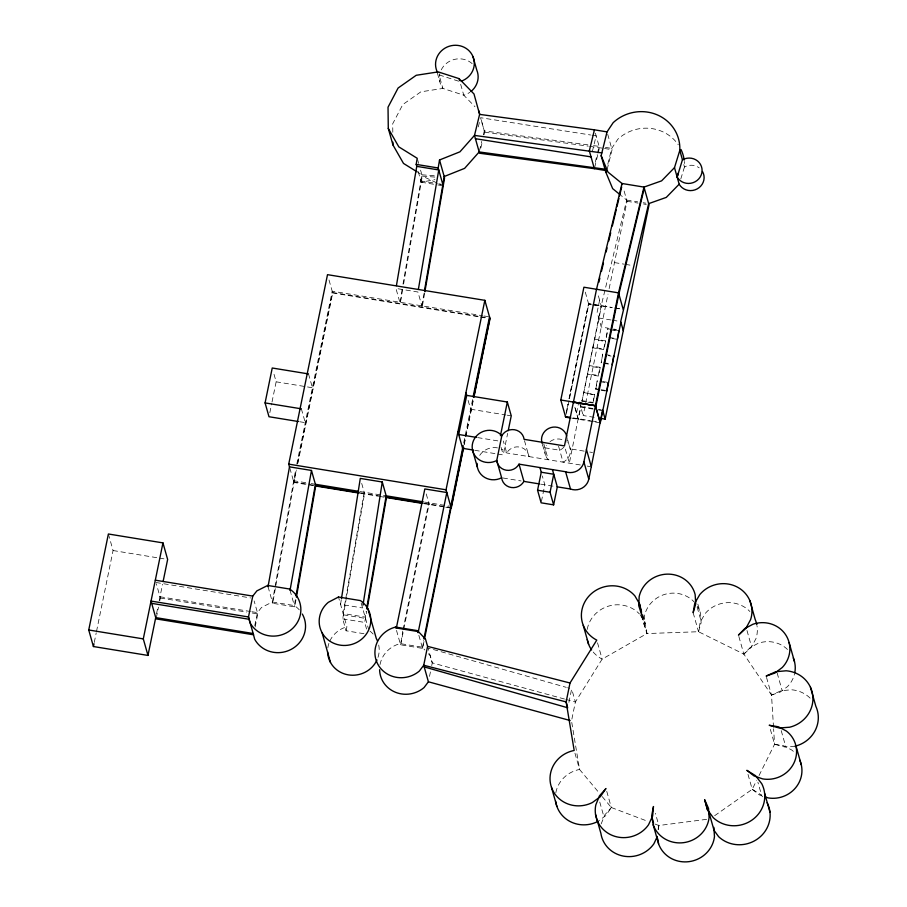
<?xml version="1.0" encoding="UTF-8"?>
<svg xmlns="http://www.w3.org/2000/svg" width="907" height="907" viewBox="0 0 907 907"><rect width="100%" height="100%" fill="white"/><g stroke="black" fill="none" stroke-linecap="round" stroke-linejoin="round"><path stroke-width="0.68" stroke-dasharray="4.54 3.4" d="M773.524 727.391L771.517 695.057L743.842 654.106L698.515 631.726L646.952 633.551L644.14 624.798L644.548 615.57A28.786 27.369 -15.8 0 1 665.466 594.176A28.786 27.369 -15.8 0 1 694.297 602.078M658.482 829.588L658.845 825.506L655.387 813.296M341.213 600.162L340.567 604.368L362.562 607.951M403.604 284.004L422.265 176.128L420.1 168.475M254.765 625.683L257.441 612.633L261.567 607.407L272.372 601.999L295.659 469.622M295.931 599.901L294.718 606.862L272.735 603.28L296.306 469.509M299.299 609.867A27.006 25.668 -15.8 0 0 294.356 605.581L295.569 598.609M364.195 492.229L343.163 613.54L365.158 617.123L366.122 611.545M363.956 633.698L346.089 630.784L342.71 618.846L364.557 493.521M402.028 289.696L400.214 303.528L402.629 289.582M402.991 284.118L420.882 180.924M366.575 629.061L364.693 622.429L366.723 611.443M421.846 305.829L424.261 291.884M424.623 293.176L422.209 307.11L421.687 306.725M693.141 612.724L698.515 631.726L700.193 622.123L705.158 613.563A29.523 28.06 -15.8 0 1 749.896 611.511M581.33 402.946L569.347 463.171L564.834 447.242M658.085 829.44L658.845 825.506L707.335 819.248M423.988 641.498L422.594 648.392L400.611 644.809L402.753 631.17M403.025 629.798L428.739 502.761L429.113 503.963L403.683 629.628M400.611 644.809L403.4 631.011M422.594 648.392L423.614 640.285M94.26 642.417L96.233 632.814M96.505 631.442L113.069 550.538L108.749 535.277M156.526 613.699L157.863 607.18M159.19 600.649L162.546 584.312M156.355 617.588L158.487 607.157M159.825 600.627L160.358 598.019L156.333 583.791M269.821 412.708L271.749 403.309M272.021 401.96L276.147 381.813L273.302 371.768M255.128 626.964L257.803 613.914L254.141 600.978M296.793 464.101L332.189 291.204L482.615 315.749M297.428 463.987L332.54 292.473L487.116 317.688M313.142 485.585L293.902 482.456L296.442 470.019M297.859 463.114L332.688 292.972L328.946 279.753M421.823 174.79L435.836 175.89M420.655 180.89L421.891 174.836L418.388 172.659M346.089 630.784L346.905 626.771L338.833 598.235M463.715 442.922L472.864 398.184M464.067 444.192L473.511 398.071M464.214 444.691L465.597 437.956M465.869 436.607L473.647 398.581M429.51 676.395L430.621 670.999M431.721 665.591L432.276 662.892L428.059 648.006L566.251 687.347M497.818 454.067L503.238 454.951L507.659 433.376M541.411 501.435L544.824 484.814L542.318 475.994M566.229 412.504L567.918 404.239M569.052 398.729L588.507 303.664L612.225 307.53L588.586 303.766L569.154 398.683M565.775 415.191L568.031 404.182M566.512 413.059L588.756 304.389L584.981 291.034M576.523 412.968L578.734 402.175M599.606 300.172L597.123 312.325L601.284 327.042L608.155 328.164M594.652 394.862L583.484 392.459L594.652 394.862L592.974 403.014L581.988 401.223L601.228 305.738L626.669 200.05L621.284 195.663M581.988 401.223L601.386 306.441L597.554 292.927M594.164 417.333L583.167 415.531L608.019 294.129M609.141 288.641L627.032 201.297L623.744 189.688M592.974 403.014L594.482 394.25M599.878 390.101L595.582 388.808L597.248 380.645L601.375 381.325M598.314 375.464L599.981 367.312L588.994 365.521L589.165 366.133L600.162 367.925L598.495 376.088L587.498 374.285L587.317 373.673L598.314 375.464L598.495 376.088M603.733 349.002L605.4 340.851L594.402 339.059L594.584 339.683L605.581 341.474L603.903 349.626L592.917 347.835L592.736 347.211L603.733 349.002L603.903 349.626M611.987 329.468L607.871 328.799L606.205 336.95L610.502 338.243M595.763 389.42L597.248 380.645M606.375 337.574L607.871 328.799M568.904 702.381L571.671 688.889L567.601 687.733M478.306 126.889L479.905 120.325M479.497 150.63L481.73 141.435M483.329 134.871L484.395 130.506M480.823 147.977L482.411 141.413M484.009 134.837L484.655 132.207L480.54 117.695L590.582 134.996M592.316 151.639L596.148 135.869L591.976 135.211M595.287 162.138L597.203 154.258M597.52 152.943L599.119 146.367L593.518 145.619M594.697 167.376L597.894 154.235M598.212 152.92L599.493 147.66L594.436 129.826M607.781 164.178L611.715 148.419L617.848 139.213A39.67 37.709 -15.8 0 1 678.289 144.78M607.168 169.405L612.078 149.723L607.032 131.878M698.515 631.726L701.122 622.78L700.521 613.586L697.064 601.375M680.806 178.894L684.479 166.956A39.67 37.709 -15.8 0 0 684.354 161.48M601.194 823.862L604.81 814.883L611.329 807.525L606.726 791.244M714.659 815.688L752.22 789.317L756.563 780.553M759.046 775.553L774.567 744.262L773.603 728.797M602.259 796.641L611.329 807.525L605.785 815.62L597.77 821.515M738.854 636.465L743.842 654.106L750.202 647.519L758.399 643.21A28.219 26.825 -15.8 0 1 787.616 649.593M743.842 654.106L751.291 647.349L755.962 638.653A29.523 28.06 -15.8 0 0 757.084 626.272M642.666 614.107L645.353 623.608L646.952 633.551L602.146 659.117L575.378 701.995L571.512 720.895L579.55 769.453L598.62 792.287M766.528 677.416L771.517 695.057L781.086 690.726L791.539 689.774A30.09 28.605 -15.8 0 1 811.754 699.875M771.517 695.057L780.292 692.041L787.639 686.486A28.219 26.825 -15.8 0 0 794.487 674.15M418.252 171.65L421.245 182.216L434.963 179.62M795.031 746.212L784.566 746.983L774.567 744.262L769.578 726.62M434.804 177.08L422.265 176.128L440.791 184.677M587.917 144.859L484.293 130.925L480.551 117.32M484.655 132.207L588.28 146.152M589.686 146.344L603.268 148.283M605.411 147.399L611.715 148.419M604.527 148.487L612.078 149.723M626.669 200.05L637.666 201.842M643.165 202.737L645.909 203.179M627.032 201.297L638.018 203.089M643.517 203.984L646.272 204.438M420.542 180.878L437.367 183.622M438.75 183.838L442.865 184.518M421.245 182.216L436.358 184.688M437.741 184.915L443.228 185.81M614.481 262.588L624.095 264.164M625.479 264.379L630.966 265.286M614.969 307.983L621.839 309.106M614.957 308.063L621.828 309.185M588.756 304.389L591.285 304.797M592.543 305.001L601.386 306.441M598.722 317.972L611.091 319.99M612.463 320.216L619.334 321.339M613.654 329.06L616.409 329.502M613.37 329.695L618.857 330.59M610.796 329.865L616.295 330.76M483.987 315.976L489.519 316.872M608.948 337.404L615.819 338.515M611.874 338.47L617.372 339.365M332.688 292.972L478.964 316.838M480.347 317.065L487.252 318.198M605.434 354.58L612.304 355.703M608.359 355.646L611.103 356.1M603.756 362.732L610.638 363.854M603.937 363.356L609.436 364.251M602.747 381.541L608.246 382.448M600.173 381.722L607.044 382.845M595.582 388.808L599.708 389.477M601.08 389.704L606.579 390.6M601.262 390.316L605.377 390.996M581.818 400.611L592.804 402.413M580.605 406.472L592.974 408.49M598.473 409.386L601.216 409.839M593.144 409.114L580.786 407.096L578.292 419.249L574.811 406.926M598.643 410.009L602.77 410.678M573.009 417.878L590.491 420.644M591.84 420.95L598.733 421.982M571.977 418.218L600.287 422.832M470.608 409.216L505.834 414.952M507.183 415.179L511.242 415.837M276.147 381.813L312.427 387.743M571.875 449.124L584.244 451.142M589.743 452.049L592.486 452.491M477.66 437.593L499.326 441.131M580.344 464.974L506.718 452.956A16.882 16.043 -15.8 0 0 501.854 449.305M587.214 466.085L589.958 466.538M299.695 421.744L305.274 422.651M474.792 450.303L496.469 453.84M503.022 478L521.128 480.948M540.64 484.134L557.306 486.855M293.392 480.676L309.888 483.374M311.26 483.59L315.387 484.27M360.011 491.549L386.178 495.823M424.623 502.093L449.35 506.129M293.755 481.946L315.738 485.54M360.374 492.818L386.541 497.081M423.603 503.136L451.096 507.557M360.51 493.317L378.434 496.242M379.818 496.469L383.933 497.138M423.75 503.634L444.351 507.002M445.734 507.217L451.233 508.124M113.069 550.538L158.079 557.884M159.451 558.111L164.904 558.995M155.97 582.498L250.627 597.94M272.372 601.999L294.356 605.581M343.526 614.833L365.521 618.415M342.71 618.846L364.693 622.429M159.995 596.738L250.479 611.499M251.874 611.726L257.441 612.633M160.358 598.019L246.659 612.1M252.237 613.007L257.803 613.914M380.033 664.548A27.006 25.668 -15.8 0 1 400.236 643.607L422.22 647.19L424.873 650.013M774.567 744.262L783.705 745.758L791.754 750.032A28.321 26.915 -15.8 0 1 794.634 752.617M564.471 699.025L432.276 662.892L430.179 655.659L428.41 653.777M565.832 699.388L575.378 701.995L571.671 688.889M458.602 81.199L439.056 74.884L442.888 88.433L463.749 95.178L474.951 106.686M611.329 807.525L646.963 821.016M654.888 824.01L658.845 825.506M747.992 774.397L752.22 789.317L760.95 794.713L763.275 797.718M752.22 789.317L759.34 794.883L761.733 795.711L757.889 782.151M640.274 614.889L645.353 623.608M683.799 164.575L684.479 166.956A13.299 12.641 -15.8 0 1 699.184 167.818M777.163 672.994L782.151 690.624M781.222 730.611L785.825 746.892M746.983 630.512L751.586 646.793M697.154 607.18L700.998 620.751M605.4 340.851L605.581 341.474M599.981 367.312L600.162 367.925M642.36 614.969L644.276 621.749M641.963 615.91L646.952 633.551M641.453 615.297L644.14 624.798M579.324 401.948L583.167 415.531M574.857 407.254L578.099 418.705M567.748 440.133L570.367 449.396M460.677 84.34L463.749 95.178A19.455 18.491 -15.8 0 0 469.905 92.276M558.576 446.221L563.077 462.151A12.834 12.199 -15.8 0 0 567.045 442.627M543.769 443.806L548.27 459.736A12.834 12.199 -15.8 0 1 546.513 445.507M437.423 73.229L439.725 81.358M542.567 444.838L545.561 455.439M597.532 642.836L602.146 659.117A30.214 28.718 -15.8 0 1 592.362 650.988M524.484 440.655L528.985 456.595A11.984 11.394 -15.8 0 0 519.439 447.004A11.984 11.394 -15.8 0 0 506.718 452.956L503.328 441.006M501.106 447.412L503.238 454.951M599.754 802.026L603.971 816.958M417.571 159.564L418.66 163.385M574.947 753.173L579.55 769.453A29.33 27.879 -15.8 0 0 555.81 792.877M468.125 400.418L471.118 410.984M422.345 307.598L417.934 292.009L395.94 288.426L400.35 304.015M426.245 493.964L429.238 504.53M418.864 635.331L422.22 647.19M361.7 483.431L364.693 493.998M396.506 630.422L400.236 643.607M308.516 373.922L312.926 389.511M361.167 603.042L368.525 629.027M301.362 408.83L305.772 424.419M289.843 468.114L293.902 482.456M290.036 590.287L294.718 606.862M268.041 586.704L272.735 603.28M392.81 132.252L392.708 123.749L402.787 104.566L420.893 91.822L442.888 88.433A19.455 18.491 -15.8 0 1 439.895 73.592M479.701 455.371A16.882 16.043 -15.8 0 1 499.564 448.387M587.203 629.413A30.214 28.718 -15.8 0 1 608.676 606.08A30.214 28.718 -15.8 0 1 639.424 613.96M697.483 606.284A28.786 27.369 -15.8 0 1 700.521 613.586M378.718 645.036A25.895 24.614 -15.8 0 1 377.527 658.697M327.846 647.779A25.895 24.614 -15.8 0 1 329.286 642.337M329.831 641.068A25.895 24.614 -15.8 0 1 346.905 626.771M370.011 631.17A25.895 24.614 -15.8 0 1 373.106 634.038M567 437.48A12.834 12.199 -15.8 0 1 566.852 441.324M563.95 447.072A12.834 12.199 -15.8 0 1 559.71 450.235L544.903 447.82A12.834 12.199 -15.8 0 1 542.681 444.679M550.016 441.596A12.834 12.199 -15.8 0 1 563.905 440.349M441.255 69.862A19.455 18.491 -15.8 0 1 472.275 63.728M602.679 354.127L601.194 362.902L602.679 354.127"/><path stroke-width="1.36" d="M341.451 598.767L360.283 478.408L382.266 482.002L386.688 497.592L422.379 503.408M362.993 605.162L382.266 482.002M396.416 285.648L416.755 166.355L416.2 164.382L417.22 158.294L398.819 146.877L388.287 128.454L388.026 107.207L398.105 88.024L416.222 75.281L438.217 71.891L459.067 78.637L473.998 93.977L479.61 114.384L474.497 135.404L459.94 151.82L439.521 159.972L438.183 167.976L443.228 185.81L424.861 291.782M443.228 185.81L444.566 177.806L439.521 159.972M418.399 289.231L438.75 169.949L416.755 166.355M296.056 595.82L315.387 484.27L358.616 491.322M296.419 597.112L315.749 485.562L358.979 492.592M366.609 608.756L386.178 495.823L423.252 501.866M367.21 608.654L386.552 497.115L422.231 502.909M424.499 290.489L444.283 176.491M473.93 397.198L490.018 318.64L484.837 300.33L327.506 274.662L288.721 464.135L289.492 466.856L268.041 586.704L267.69 585.457L256.885 590.865L252.758 596.092L248.484 616.964L249.992 622.678A27.006 25.668 -15.8 0 0 291.487 629.447A27.006 25.668 -15.8 0 0 289.673 589.04L267.69 585.457M289.492 466.856L311.475 470.45L290.036 590.287L289.673 589.04M552.42 469.588L557.306 486.855L570.492 489.009A13.458 12.789 -15.8 0 0 588.79 479.168L602.588 410.055L605.162 419.125L601.035 418.444M395.554 627.066A27.006 25.668 -15.8 0 0 377.856 664.287A27.006 25.668 -15.8 0 0 419.351 671.055L423.728 665.25L427.594 646.362L425.496 639.118L417.537 630.648L395.554 627.066L395.395 627.848L417.379 631.442M423.898 638.902L463.16 445.62M424.544 638.732L451.096 507.557L450.722 506.344M302.314 614.05A27.006 25.668 -15.8 0 1 291.147 649.378A27.006 25.668 -15.8 0 1 254.674 639.22L253.166 633.505L155.721 617.61L147.977 655.432L93.421 646.532L88.739 629.991L108.386 533.996L162.954 542.896L167.636 559.449L163.101 581.546M93.421 646.532L93.988 643.789M147.977 655.432L143.295 638.891L162.954 542.896M298.301 421.517L268.994 416.732L265.082 402.912L272.236 368.004L308.516 373.922M396.416 627.712L424.827 488.941L446.811 492.524L418.116 632.689L417.537 630.648M463.658 447.389L451.233 508.124L446.04 489.803L484.837 300.33M465.926 392.663L466.697 395.384L458.693 434.498L476.3 437.367M473.148 396.812L489.519 316.872M451.085 507.614L462.967 449.589M473.794 396.699L489.871 318.142M500.437 435.734L507.33 402.016L466.697 395.384M682.449 159.802A13.299 12.641 -15.8 0 1 700.476 164.394A13.299 12.641 -15.8 0 1 695.136 181.763A13.299 12.641 -15.8 0 1 677.155 177.035L682.449 159.802L679.797 150.415A39.67 37.709 -15.8 0 0 656.883 114.713A39.67 37.709 -15.8 0 0 613.166 122.672L607.032 131.878L601.16 155.687L607.985 172.103L621.998 183.497L596.523 289.276L564.46 445.915L524.099 439.328A11.984 11.394 -15.8 0 0 514.552 429.737A11.984 11.394 -15.8 0 0 501.832 435.689L496.753 460.507L501.639 477.774A11.927 11.338 -15.8 0 0 511.151 487.49A11.927 11.338 -15.8 0 0 523.906 481.402L539.246 483.907M508.215 430.678L511.242 415.837L507.33 402.016M557.306 486.855L553.621 504.859L541.128 502.818L537.568 490.222L541.252 472.218L539.937 467.547M570.718 418.014L565.662 417.186L560.809 400.01L583.904 287.213L618.517 292.859L623.2 309.412M553.621 504.859L550.061 492.263L553.746 474.259L541.252 472.218M588.79 479.168L583.904 461.901L618.517 292.859L643.981 187.091L661.6 180.856L674.491 167.648L679.797 150.415M595.774 406.892L618.869 294.095L644.265 188.089M620.887 322.189L600.287 422.832L595.423 405.667L560.809 400.01M605.162 419.125L649.015 204.88L643.981 187.091L621.998 183.497L622.281 184.506M551.501 787.401A29.33 27.879 -15.8 0 0 592.396 802.525L600.411 796.618L605.955 788.523L599.436 795.893L595.82 804.86A29.273 27.834 -15.8 0 0 613.064 835.721A29.273 27.834 -15.8 0 0 648.505 824.814L652.632 816.039L653.471 806.516L651.702 815.688L653.199 824.826A28.888 27.459 -15.8 0 0 683.583 842.66A28.888 27.459 -15.8 0 0 709.093 817.604L708.503 808.352L704.739 799.895L707.347 809.588L713.31 817.729A30.169 28.684 -15.8 0 0 752.062 820.03A30.169 28.684 -15.8 0 0 761.755 783.716L755.576 775.723L746.846 770.326L753.966 775.893L762.651 778.898A28.321 26.915 -15.8 0 0 793.784 763.354A28.321 26.915 -15.8 0 0 786.38 731.042L778.331 726.768L769.193 725.26L779.192 727.981L789.657 727.221A30.09 28.605 -15.8 0 0 812.887 696.95A30.09 28.605 -15.8 0 0 786.154 670.783L775.712 671.736L766.143 676.055L774.907 673.039L782.265 667.495A28.219 26.825 -15.8 0 0 785.496 634.526A28.219 26.825 -15.8 0 0 753.014 624.22L744.828 628.528L738.468 635.104L745.905 628.358L750.588 619.651A29.523 28.06 -15.8 0 0 736.586 586.704A29.523 28.06 -15.8 0 0 699.785 594.573L694.819 603.132L693.141 612.724L695.748 603.779L695.147 594.595A28.786 27.369 -15.8 0 0 666.928 574.142A28.786 27.369 -15.8 0 0 639.174 596.579L638.766 605.797L641.578 614.549L639.979 604.606L634.889 595.899A30.214 28.718 -15.8 0 0 588.473 596.613A30.214 28.718 -15.8 0 0 596.772 640.127L570.004 683.005L566.138 701.905L574.176 750.463A29.33 27.879 -15.8 0 0 551.501 787.401L556.875 806.402M620.207 194.778L612.667 188.645L605.842 172.228L606.261 170.357M598.847 282.258L599.833 278.143M601.488 271.272L603.461 263.03M606.091 252.033L607.078 247.917M608.722 241.047L610.706 232.804M612.35 225.934L616.295 209.449M616.953 206.694L618.937 198.452M619.549 195.901L621.68 186.967M607.032 131.878L594.436 129.826L589.335 150.845L594.38 168.679L606.84 170.72M677.144 177.024L678.425 172.908M657.36 836.413L653.879 843.805A29.273 27.834 -15.8 0 1 623.188 856.061A29.273 27.834 -15.8 0 1 600.899 833.397L595.525 814.395M567.465 706.61L566.138 701.905L423.728 665.25L428.41 681.792L424.034 687.597A27.006 25.668 -15.8 0 1 395.52 692.29A27.006 25.668 -15.8 0 1 379.602 669.706M674.491 167.648L679.173 184.189L666.282 197.397L648.664 203.633L620.705 321.566L623.279 330.624M444.203 176.514L464.622 168.362L479.179 151.945L605.173 169.212M479.61 114.384L594.436 129.826M594.38 168.679L479.542 153.238L474.497 135.404L601.794 152.886M475.438 138.714L591.047 156.888M416.2 164.382L438.183 167.976M595.4 405.746L573.417 402.164L573.78 403.309L573.439 402.073L595.4 405.746L600.094 422.299M565.39 416.63L570.537 417.39M265.082 402.912L301.362 408.83M462.604 448.319L473.443 450.087M501.832 435.689A16.882 16.043 -15.8 0 0 479.111 433.637A16.882 16.043 -15.8 0 0 474.678 455.257A16.882 16.043 -15.8 0 0 496.753 460.507A11.927 11.338 -15.8 0 0 506.265 470.223A11.927 11.338 -15.8 0 0 519.019 464.146L565.605 471.742A13.458 12.789 -15.8 0 0 583.904 461.901M537.568 490.222L550.061 492.263M288.721 464.135L446.04 489.803M359.115 493.091L315.885 486.039L311.475 470.45M155.312 580.197L252.758 596.092M151.696 603.359L249.13 619.266M88.739 629.991L143.295 638.891M427.594 646.362L570.004 683.005M428.41 681.792L570.14 720.521M424.193 666.894L567.793 707.789M765.508 797.015L768.025 797.888A28.321 26.915 -15.8 0 0 795.586 787.82A28.321 26.915 -15.8 0 0 799.668 759.987M417.243 171.945L403.502 163.43L392.969 144.995L388.287 128.454M810.45 687.257L815.824 706.247A30.09 28.605 -15.8 0 1 795.031 746.212M789.113 642.587L794.487 661.577M795.927 745.826L801.3 764.816M749.851 600.604L755.225 619.606A29.523 28.06 -15.8 0 1 756.857 624.9M601.16 155.687L605.842 172.228M764.624 793.342L769.998 812.332M619.039 331.214L618.857 330.59L617.372 339.365M613.846 356.542L613.676 355.929L612.18 364.705M608.427 383.06L608.246 382.448L606.749 391.223M708.696 811.425L714.07 830.427L718.684 836.73A30.169 28.684 -15.8 0 0 757.436 839.02A30.169 28.684 -15.8 0 0 767.141 802.706M704.739 799.895L707.8 810.745M638.902 602.758L641.589 612.259M586.455 449.498L591.33 466.765M437.662 72.696A19.455 18.491 -15.8 0 1 446.947 47.119A19.455 18.491 -15.8 0 1 472.944 56.529L476.776 70.077A19.455 18.491 -15.8 0 1 470.982 91.471M459.067 78.637L459.622 80.632M565.605 471.742L570.492 489.009M651.986 817.411L653.516 822.842M653.199 824.826L658.573 843.816A28.888 27.459 -15.8 0 0 688.957 861.65A28.888 27.459 -15.8 0 0 714.467 836.594L713.877 827.343M583.258 625.365L588.632 644.355M519.019 464.146L523.906 481.402M472.434 449.713L477.32 466.98M457.922 431.777L463.103 450.087M367.902 608.79L376.314 638.562A25.895 24.614 -15.8 0 1 377.493 641.022M322.087 632.712L330.499 662.484M478.681 110.518L479.803 114.599M657.768 838.884L658.573 843.816M392.935 142.161L392.969 144.995M501.639 477.774A16.882 16.043 -15.8 0 1 484.826 477.49A16.882 16.043 -15.8 0 1 477.071 463.386M376.983 659.967A25.895 24.614 -15.8 0 1 348.424 674.887A25.895 24.614 -15.8 0 1 327.62 651.918M591.613 649.945A30.214 28.718 -15.8 0 1 587.237 639.503M681.01 149.519A39.67 37.709 -15.8 0 1 684.195 160.097M702.506 171.548A13.299 12.641 -15.8 0 1 697.154 188.928A13.299 12.641 -15.8 0 1 679.173 184.189M542.193 443.523A12.834 12.199 -15.8 0 1 550.821 427.594A12.834 12.199 -15.8 0 1 566.762 436.244M597.77 821.515A29.33 27.879 -15.8 0 1 555.617 801.074M472.944 56.529A19.455 18.491 -15.8 0 1 461.187 81.222M793.285 657.983A28.219 26.825 -15.8 0 1 794.77 672.892M338.492 597.01L328.3 602.327A25.895 24.614 -15.8 0 0 326.599 638.562A25.895 24.614 -15.8 0 0 364.421 636.51A25.895 24.614 -15.8 0 0 360.476 600.593L338.492 597.01M248.484 616.964L151.038 601.069L156.083 618.891L253.529 634.787L248.484 616.964"/></g></svg>
